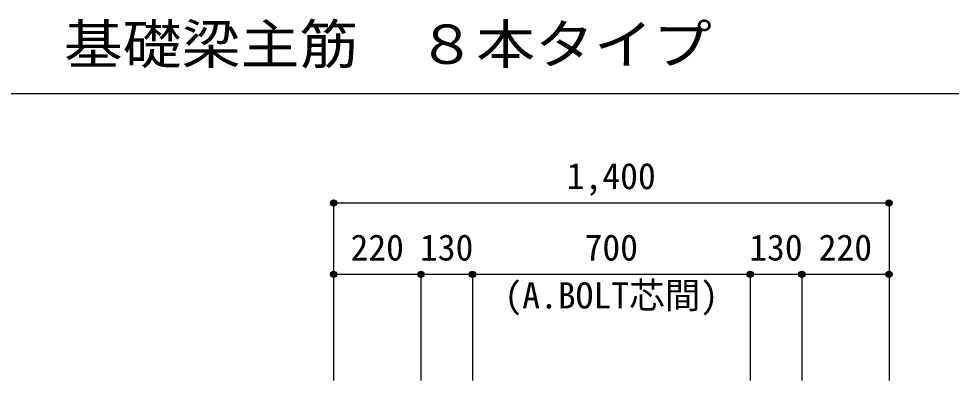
# Model space of a CAD drawing. Units: millimetres at full size, sheet at 1:30. Extents: x -5973 to 5954, y -4195 to 4201.
# Drawn here: x -942 to 1409, y -945 to -33 of the extents above; entities that cross this region are included whole.
import ezdxf
from ezdxf.enums import TextEntityAlignment as Align

# ---------------------------------------------------------------- set-up
doc = ezdxf.new("R2010")
doc.units = ezdxf.units.MM
doc.header["$LTSCALE"] = 30
doc.header["$PDMODE"] = 32
doc.header["$PDSIZE"] = 15
for name, color, linetype in [('0-D_寸法', 4, 'Continuous'), ('6-7_文字', 7, 'Continuous'), ('F-0_枠', 6, 'Continuous')]:
    doc.layers.add(name, color=color, linetype=linetype)
doc.styles.add('ＭＳ ゴシック', font='')
doc.styles.get('ＭＳ ゴシック').set_extended_font_data('MS Gothic')

msp = doc.modelspace()

# ---------------------------------------------------------------- linework, layer by layer
at = {"layer": '0-D_寸法'}
for p, q in [((-147.56, -497.85), (1252.44, -497.85)), ((-147.56, -497.85), (-147.56, -677.85)), ((1252.44, -497.85), (1252.44, -677.85)), ((72.44, -677.85), (-147.56, -677.85)), ((-147.56, -677.85), (-147.56, -944.89)), ((202.44, -677.85), (72.44, -677.85)), ((72.44, -677.85), (72.44, -944.89)), ((902.44, -677.85), (202.44, -677.85)), ((202.44, -677.85), (202.44, -944.89)), ((1032.44, -677.85), (902.44, -677.85)), ((902.44, -677.85), (902.44, -944.89)), ((1252.44, -677.85), (1032.44, -677.85)), ((1032.44, -677.85), (1032.44, -944.89)), ((1252.44, -677.85), (1252.44, -944.89))]:
    msp.add_line(p, q, dxfattribs=at)
for centre, radius in [((-147.56, -497.85), 8), ((-147.56, -497.85), 7.2), ((-147.56, -497.85), 6.4), ((-147.56, -497.85), 5.6), ((-147.56, -497.85), 4.8), ((1252.44, -497.85), 8), ((1252.44, -497.85), 7.2), ((1252.44, -497.85), 6.4), ((1252.44, -497.85), 5.6), ((1252.44, -497.85), 4.8), ((-147.56, -497.85), 4), ((-147.56, -497.85), 3.2), ((-147.56, -497.85), 2.4), ((-147.56, -497.85), 1.6), ((-147.56, -497.85), 0.8), ((1252.44, -497.85), 4), ((1252.44, -497.85), 3.2), ((1252.44, -497.85), 2.4), ((1252.44, -497.85), 1.6), ((1252.44, -497.85), 0.8), ((-147.56, -677.85), 8), ((-147.56, -677.85), 7.2), ((-147.56, -677.85), 6.4), ((-147.56, -677.85), 5.6), ((-147.56, -677.85), 4.8), ((-147.56, -677.85), 4), ((-147.56, -677.85), 3.2), ((-147.56, -677.85), 2.4), ((-147.56, -677.85), 1.6), ((-147.56, -677.85), 0.8), ((72.44, -677.85), 8), ((72.44, -677.85), 7.2), ((72.44, -677.85), 6.4), ((72.44, -677.85), 5.6), ((72.44, -677.85), 4.8), ((72.44, -677.85), 4), ((72.44, -677.85), 3.2), ((72.44, -677.85), 2.4), ((72.44, -677.85), 1.6), ((72.44, -677.85), 0.8), ((202.44, -677.85), 8), ((202.44, -677.85), 7.2), ((202.44, -677.85), 6.4), ((202.44, -677.85), 5.6), ((202.44, -677.85), 4.8), ((202.44, -677.85), 4), ((202.44, -677.85), 3.2), ((202.44, -677.85), 2.4), ((202.44, -677.85), 1.6), ((202.44, -677.85), 0.8), ((902.44, -677.85), 8), ((902.44, -677.85), 7.2), ((902.44, -677.85), 6.4), ((902.44, -677.85), 5.6), ((902.44, -677.85), 4.8), ((902.44, -677.85), 4), ((902.44, -677.85), 3.2), ((902.44, -677.85), 2.4), ((902.44, -677.85), 1.6), ((902.44, -677.85), 0.8), ((1032.44, -677.85), 8), ((1032.44, -677.85), 7.2), ((1032.44, -677.85), 6.4), ((1032.44, -677.85), 5.6), ((1032.44, -677.85), 4.8), ((1032.44, -677.85), 4), ((1032.44, -677.85), 3.2), ((1032.44, -677.85), 2.4), ((1032.44, -677.85), 1.6), ((1032.44, -677.85), 0.8), ((1252.44, -677.85), 8), ((1252.44, -677.85), 7.2), ((1252.44, -677.85), 6.4), ((1252.44, -677.85), 5.6), ((1252.44, -677.85), 4.8), ((1252.44, -677.85), 4), ((1252.44, -677.85), 3.2), ((1252.44, -677.85), 2.4), ((1252.44, -677.85), 1.6), ((1252.44, -677.85), 0.8)]:
    msp.add_circle(centre, radius, dxfattribs=at)
at = {"layer": '0-D_寸法', "color": 7}
for p in [(-147.56, -497.85), (-147.56, -497.85), (1252.44, -497.85), (1252.44, -497.85), (-147.56, -677.85), (-147.56, -677.85), (72.44, -677.85), (72.44, -677.85), (202.44, -677.85), (202.44, -677.85), (902.44, -677.85), (902.44, -677.85), (1032.44, -677.85), (1032.44, -677.85), (1252.44, -677.85), (1252.44, -677.85)]:
    msp.add_point(p, dxfattribs=at)
at = {"layer": 'F-0_枠', "color": 2}
msp.add_line((-5972.88, -222.05), (3723.6, -222.05), dxfattribs=at)

# ---------------------------------------------------------------- texts
at = {"layer": '0-D_寸法', "style": 'ＭＳ ゴシック'}
for s, p in [('1,400', (439.94, -482.85)), ('220', (-105.06, -662.85)), ('130', (69.94, -662.85)), ('700', (484.94, -662.85)), ('130', (899.94, -662.85)), ('220', (1074.94, -662.85)), ('(A.BOLT芯間)', (282.84, -783.48))]:
    msp.add_text(s, height=65.98, dxfattribs=at).set_placement(p, align=Align.BOTTOM_LEFT)
at = {"layer": '6-7_文字', "color": 2, "style": 'ＭＳ ゴシック', "width": 1.1}
msp.add_text('\u3000\u3000基礎梁主筋\u3000８本タイプ', height=98.97, dxfattribs=at).set_placement((-1124.64, -177.05), align=Align.BOTTOM_LEFT)

doc.saveas('drawing.dxf')
